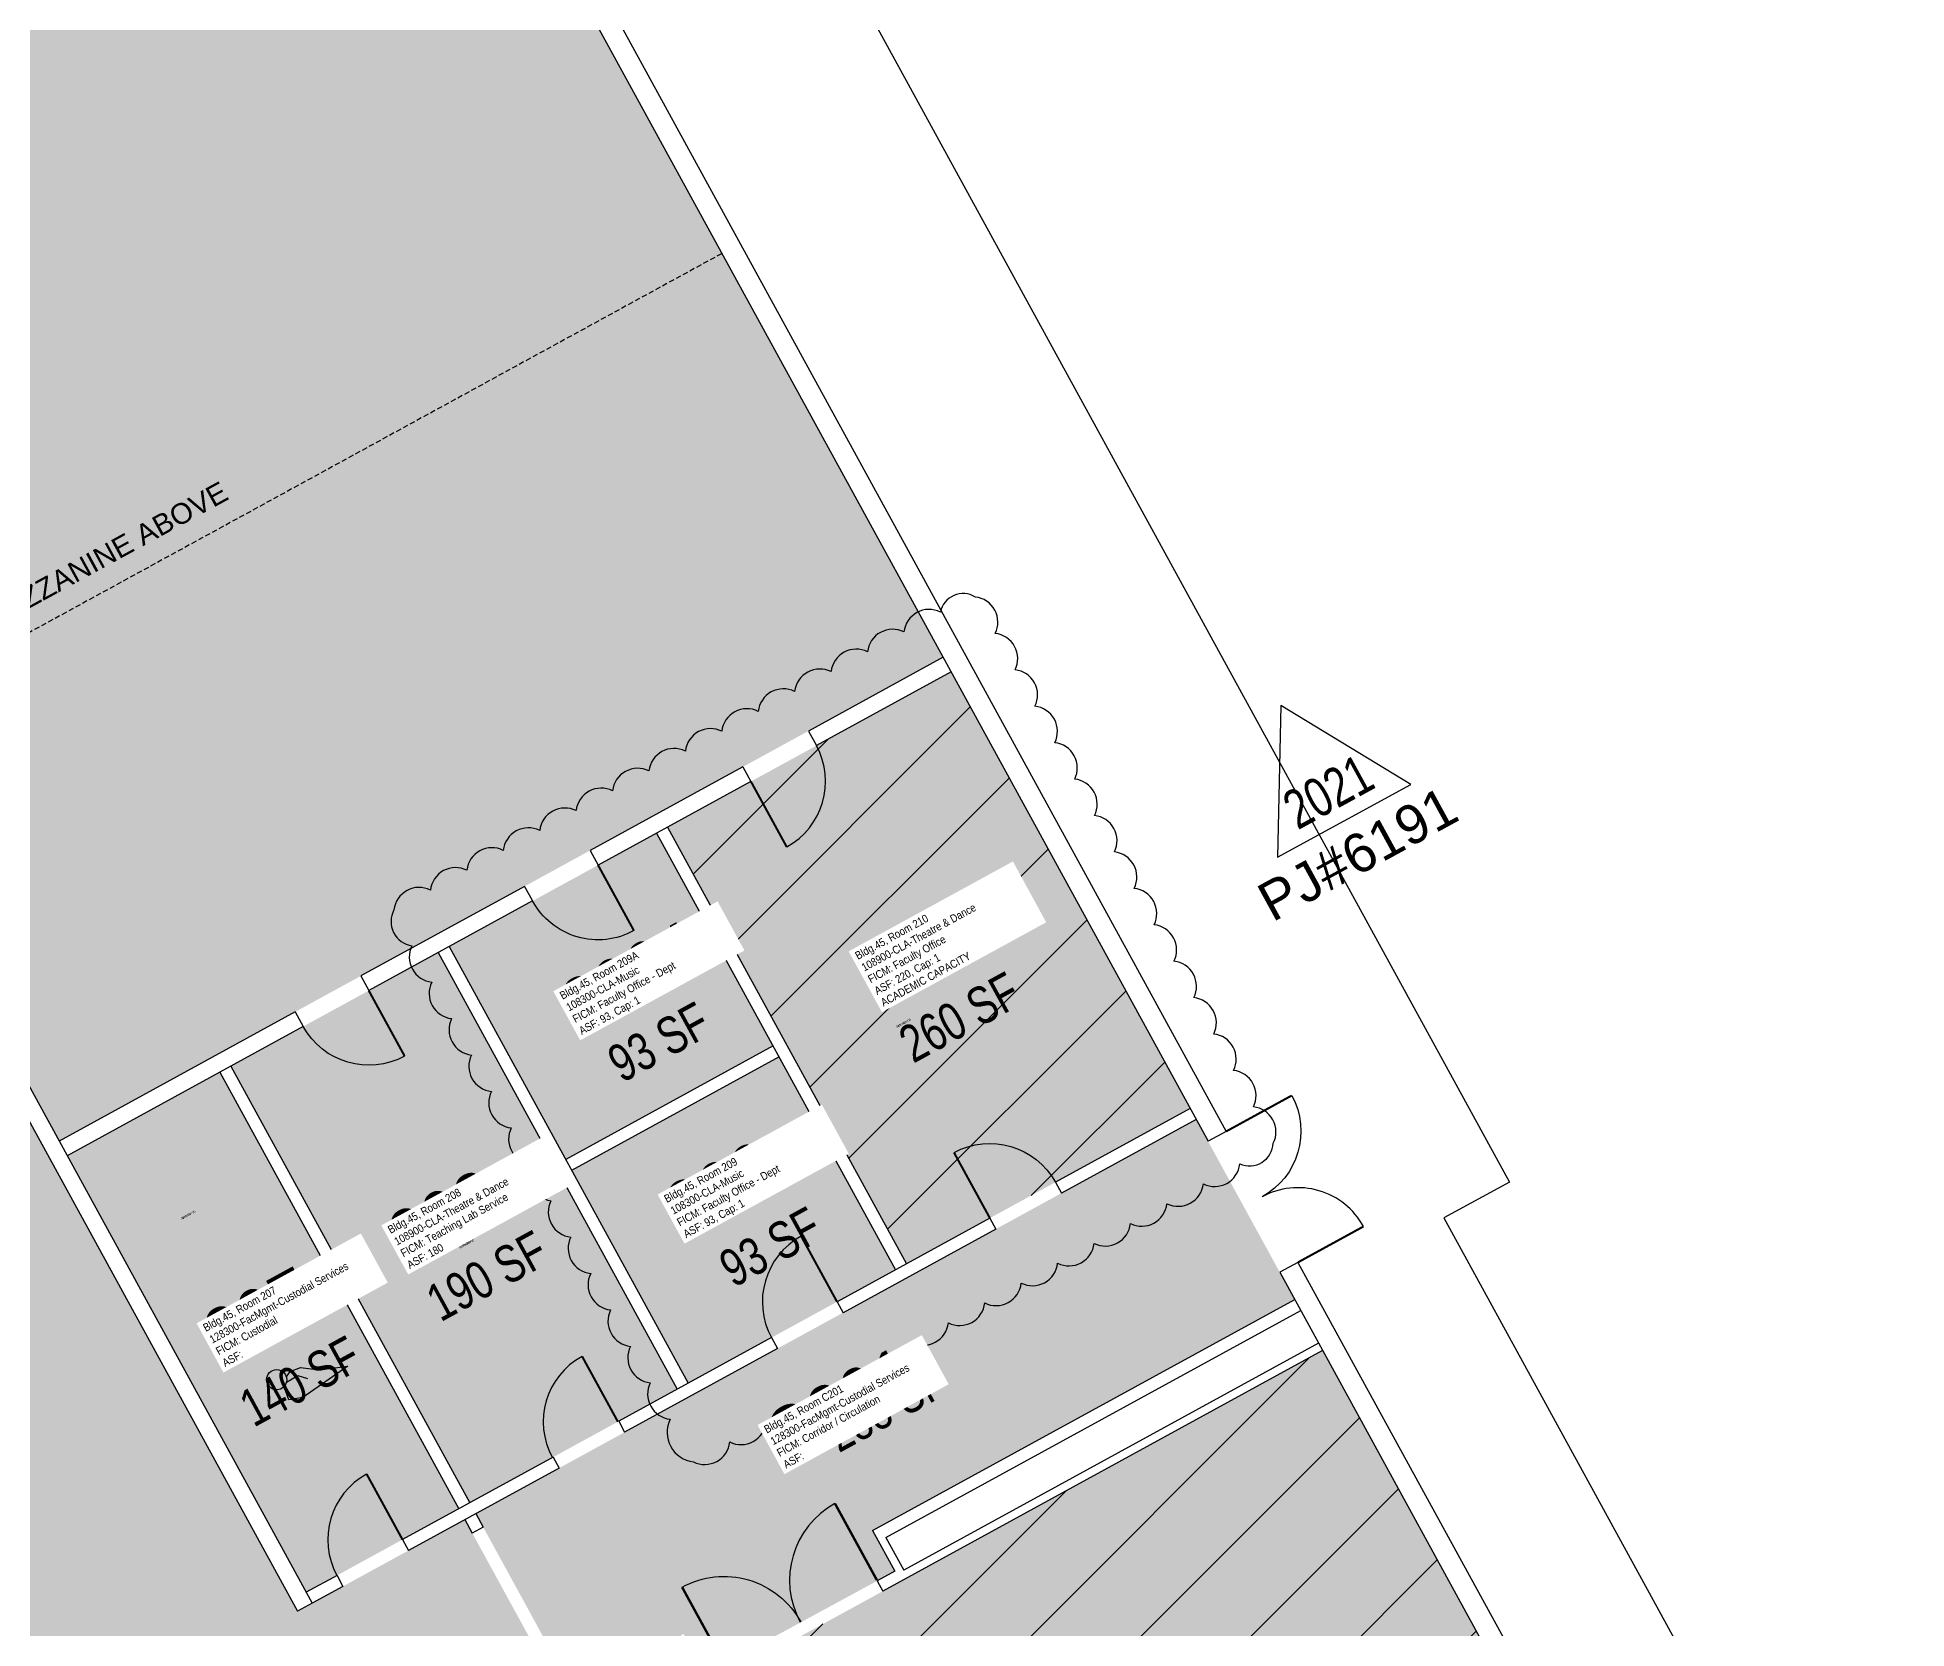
# Model space of a CAD drawing. Header units: inches. Extents: x 69222470 to 69224754, y 27667352 to 27670394.
# Drawn here: x 69223853 to 69224754, y 27668413 to 27669180 of the extents above; entities that cross this region are included whole.
import ezdxf
from ezdxf.enums import TextEntityAlignment as Align

# ---------------------------------------------------------------- set-up
doc = ezdxf.new("R2010")
doc.units = ezdxf.units.IN
doc.header["$LTSCALE"] = 10
doc.header["$MEASUREMENT"] = 0
doc.linetypes.add('DASHED2', pattern=[0.375, 0.25, -0.125])
doc.layers.get('0').update_dxf_attribs({"linetype": 'CONTINUOUS'})
for name, color, linetype in [('A-DOOR', 2, 'CONTINUOUS'), ('A-FLOR', 3, 'CONTINUOUS'), ('A-IDEN-ICON', 4, 'CONTINUOUS'), ('A-IDEN-RNUM', 7, 'CONTINUOUS'), ('A-IDEN-SNUM', 4, 'CONTINUOUS'), ('A-IDEN-TEXT', 4, 'CONTINUOUS'), ('A-IDEN-VNUM', 4, 'CONTINUOUS'), ('A-SITE', 3, 'CONTINUOUS'), ('A-WALL', 5, 'CONTINUOUS'), ('AREA-TEXT', 3, 'CONTINUOUS'), ('Rooms-Capacity', 4, 'CONTINUOUS'), ('Rooms-Category-Color', 7, 'CONTINUOUS'), ('Rooms-College-Color', 7, 'CONTINUOUS'), ('Rooms-Department-Color', 7, 'CONTINUOUS'), ('Rooms-Division-Color', 7, 'CONTINUOUS'), ('Rooms-Information', 7, 'CONTINUOUS')]:
    doc.layers.add(name, color=color, linetype=linetype)
doc.layers.add('A-REV', color=1, linetype='CONTINUOUS', true_color=0xff0000)
doc.styles.add('Arial', font='arial.ttf')
doc.styles.add('CP_AREA', font='arial.ttf', dxfattribs={"height": 15})
doc.styles.add('CP_ROOMSNUMBER', font='arial.ttf', dxfattribs={"height": 1})
doc.styles.add('CP_ROOMVNUMBER', font='arial.ttf', dxfattribs={"width": 0.85, "height": 0.075})
pattern_1 = [(45, (0, 0), (-26.516504294, 26.516504294), [])]

# ---------------------------------------------------------------- blocks, each defined once
blk = doc.blocks.new('DOOR')
at = {"layer": 'A-DOOR', "const_width": 0.0833}
blk.add_lwpolyline([(0, 0), (0, 3)], dxfattribs=at)
at = {"layer": 'A-DOOR'}
blk.add_arc((0, 0), 3, 90, 180, dxfattribs=at)
blk = doc.blocks.new('CPCUST')
at = {"color": 0, "linetype": 'ByBlock'}
for p, q in [((0.0171, -0.0639), (0.02, -0.0466)), ((0.0262, -0.0408), (0.0446, -0.0406)), ((0.0297, -0.0341), (0.0376, -0.0302)), ((0.0376, -0.0302), (0.0533, -0.0324)), ((0.0446, -0.0406), (0.0543, -0.0505)), ((0.0533, -0.0324), (0.0745, -0.0479)), ((0.0745, -0.0479), (0.1117, -0.0625)), ((0.0358, -0.0705), (0.0171, -0.0639)), ((0.1117, -0.0625), (0.0358, -0.0705))]:
    blk.add_line(p, q, dxfattribs=at)
at = {"color": 0, "linetype": 'ByBlock', "const_width": 0.0075}
blk.add_lwpolyline([(-0.0332, 0.0481, 1), (-0.0268, 0.0519, 1)], format="xyb", close=True, dxfattribs=at)
at = {"color": 0, "linetype": 'ByBlock', "const_width": 0.015}
blk.add_lwpolyline([(-0.03, 0.05), (0.01, -0.0193)], dxfattribs=at)
at = {"color": 0, "linetype": 'ByBlock'}
blk.add_circle((0.0158, -0.0313), 0.0141, dxfattribs=at)
blk = doc.blocks.new('ProjectRev')
at = {"transparency": 16777216}
blk.add_lwpolyline([(0, 0.122), (-0.1221, -0.0895), (0.1221, -0.0895)], close=True, dxfattribs=at)
at = {"transparency": 16777216, "insert": (-0.1798, -0.1151), "char_height": 0.0625, "width": 0.24749, "attachment_point": 1, "style": 'Arial'}
blk.add_mtext('PJ#', dxfattribs=at)
at = {"transparency": 16777216, "style": 'Arial', "width": 0.75}
blk.add_attdef('YEAR', text='', height=18.75, dxfattribs=at).set_placement((0, 0), align=Align.MIDDLE_CENTER)
at = {"transparency": 16777216, "style": 'Arial'}
blk.add_attdef('PROJECT', text='', height=18.75, dxfattribs=at).set_placement((-0.0276, -0.1151), align=Align.TOP_LEFT)

msp = doc.modelspace()

# ---------------------------------------------------------------- hatches: boundary and pattern name
at = {"layer": 'Rooms-Capacity'}
h = msp.add_hatch(dxfattribs=at)
h.set_pattern_fill('ANSI31', color=256, scale=300, style=0)
h.set_pattern_definition(pattern_1)
h.paths.add_polyline_path([(69224293.27, 27668873.9), (69224156.58, 27668799.07), (69224271.81, 27668588.55), (69224408.51, 27668663.38)])
h = msp.add_hatch(dxfattribs=at)
h.set_pattern_fill('ANSI31', color=256, scale=300, style=0)
h.set_pattern_definition(pattern_1)
h.paths.add_polyline_path([(69224425.07, 27667933.71), (69224702.1, 27668085.35), (69224719.65, 27668094.96), (69224585.69, 27668339.7), (69224472.37, 27668546.72), (69224268.87, 27668435.32), (69224177.78, 27668385.46)])
at = {"layer": 'Rooms-Category-Color', "true_color": 0xadadad}
for points in [[(69223927.91, 27669989.48), (69223922.64, 27669986.6), (69223908.24, 27670012.91), (69223862.14, 27670097.12), (69223814.78, 27670071.2), (69223777.93, 27670051.03), (69223824.03, 27669966.82), (69223815.26, 27669962.02), (69223710, 27669904.4), (69223617.9, 27669853.99), (69223291.59, 27669675.37), (69223186.18, 27669617.67), (69222773.03, 27669391.52), (69222797.06, 27669347.62), (69222819.12, 27669307.31), (69223232.27, 27669533.46), (69223237.07, 27669524.69), (69223355.2, 27669308.9), (69223239.35, 27669245.63), (69223262.39, 27669203.52), (69223378.24, 27669266.8), (69223526.55, 27668995.85), (69223497.57, 27668979.99), (69223583.52, 27668822.97), (69223612.5, 27668838.84), (69223677.84, 27668719.47), (69223562.05, 27668656.09), (69223588.96, 27668606.93), (69223326.36, 27668463.19), (69223350.38, 27668419.29), (69223317.38, 27668401.23), (69223339.45, 27668360.91), (69223708.74, 27668563.05), (69223735.59, 27668514), (69223777.69, 27668537.05), (69223843.03, 27668417.68), (69223821.98, 27668406.16), (69224099.51, 27667899.15), (69224120.56, 27667910.67), (69224181.06, 27667800.15), (69224286.47, 27667857.85), (69224025.75, 27668334.16), (69224106.44, 27668378.33), (69224058.91, 27668465.17), (69223978.21, 27668421), (69223337.68, 27669591.16), (69223954.33, 27669928.7), (69223940.89, 27669953.27), (69223946.15, 27669956.15), (69223959.6, 27669931.59), (69224091.17, 27670003.61), (69224045.08, 27670087.82), (69223913.5, 27670015.8)], [(69223940.79, 27668680.96), (69223867.15, 27668640.64), (69223982.38, 27668430.12), (69224056.03, 27668470.43)], [(69224064.17, 27668468.05), (69224111.71, 27668381.21), (69224164.34, 27668410.02), (69224174.9, 27668390.73), (69224266.16, 27668440.27), (69224255.43, 27668459.88), (69224458.93, 27668571.27), (69224411.39, 27668658.11)]]:
    msp.add_hatch(color=253, dxfattribs=at).paths.add_polyline_path(points)
at = {"layer": 'Rooms-Category-Color', "true_color": 0xe3f498}
for points in [[(69224289.41, 27668880.95), (69224182.82, 27669075.69), (69223944.66, 27669510.77), (69223938.9, 27669521.3), (69224241.66, 27669687.03), (69224248.71, 27669690.89), (69224178.13, 27669819.84), (69224171.08, 27669815.97), (69223867.61, 27669649.86), (69223774.96, 27669819.12), (69223769.7, 27669816.24), (69223470.59, 27669652.51), (69223639.12, 27669344.62), (69223518.07, 27669278.36), (69223520.95, 27669273.09), (69223863.28, 27668647.7), (69224008.71, 27668727.3), (69224087.66, 27668770.52), (69224147.45, 27668803.25)], [(69224046.05, 27668738.58), (69223946.05, 27668683.84), (69224061.29, 27668473.31), (69224161.29, 27668528.05)], [(69224425.07, 27667933.71), (69224702.1, 27668085.35), (69224719.65, 27668094.96), (69224585.69, 27668339.7), (69224472.37, 27668546.72), (69224268.87, 27668435.32), (69224177.78, 27668385.46)]]:
    msp.add_hatch(color=61, dxfattribs=at).paths.add_polyline_path(points)
at = {"layer": 'Rooms-Category-Color', "true_color": 0xfa9ba3}
for points in [[(69224293.27, 27668873.9), (69224156.58, 27668799.07), (69224271.81, 27668588.55), (69224408.51, 27668663.38)], [(69224051.31, 27668741.46), (69224107.49, 27668638.83), (69224207.49, 27668693.56), (69224151.31, 27668796.19)], [(69224210.37, 27668688.3), (69224110.37, 27668633.56), (69224166.55, 27668530.93), (69224266.55, 27668585.67)]]:
    msp.add_hatch(color=241, dxfattribs=at).paths.add_polyline_path(points)
at = {"layer": 'Rooms-College-Color', "true_color": 0xadadad}
for points in [[(69223927.91, 27669989.48), (69223922.64, 27669986.6), (69223908.24, 27670012.91), (69223862.14, 27670097.12), (69223814.78, 27670071.2), (69223777.93, 27670051.03), (69223824.03, 27669966.82), (69223815.26, 27669962.02), (69223710, 27669904.4), (69223617.9, 27669853.99), (69223291.59, 27669675.37), (69223186.18, 27669617.67), (69222773.03, 27669391.52), (69222797.06, 27669347.62), (69222819.12, 27669307.31), (69223232.27, 27669533.46), (69223237.07, 27669524.69), (69223355.2, 27669308.9), (69223239.35, 27669245.63), (69223262.39, 27669203.52), (69223378.24, 27669266.8), (69223526.55, 27668995.85), (69223497.57, 27668979.99), (69223583.52, 27668822.97), (69223612.5, 27668838.84), (69223677.84, 27668719.47), (69223562.05, 27668656.09), (69223588.96, 27668606.93), (69223326.36, 27668463.19), (69223350.38, 27668419.29), (69223317.38, 27668401.23), (69223339.45, 27668360.91), (69223708.74, 27668563.05), (69223735.59, 27668514), (69223777.69, 27668537.05), (69223843.03, 27668417.68), (69223821.98, 27668406.16), (69224099.51, 27667899.15), (69224120.56, 27667910.67), (69224181.06, 27667800.15), (69224286.47, 27667857.85), (69224025.75, 27668334.16), (69224106.44, 27668378.33), (69224058.91, 27668465.17), (69223978.21, 27668421), (69223337.68, 27669591.16), (69223954.33, 27669928.7), (69223940.89, 27669953.27), (69223946.15, 27669956.15), (69223959.6, 27669931.59), (69224091.17, 27670003.61), (69224045.08, 27670087.82), (69223913.5, 27670015.8)], [(69223940.79, 27668680.96), (69223867.15, 27668640.64), (69223982.38, 27668430.12), (69224056.03, 27668470.43)], [(69224064.17, 27668468.05), (69224111.71, 27668381.21), (69224164.34, 27668410.02), (69224174.9, 27668390.73), (69224266.16, 27668440.27), (69224255.43, 27668459.88), (69224458.93, 27668571.27), (69224411.39, 27668658.11)]]:
    msp.add_hatch(color=253, dxfattribs=at).paths.add_polyline_path(points)
at = {"layer": 'Rooms-College-Color', "true_color": 0xb2d6e9}
for points in [[(69224289.41, 27668880.95), (69224182.82, 27669075.69), (69223944.66, 27669510.77), (69223938.9, 27669521.3), (69224241.66, 27669687.03), (69224248.71, 27669690.89), (69224178.13, 27669819.84), (69224171.08, 27669815.97), (69223867.61, 27669649.86), (69223774.96, 27669819.12), (69223769.7, 27669816.24), (69223470.59, 27669652.51), (69223639.12, 27669344.62), (69223518.07, 27669278.36), (69223520.95, 27669273.09), (69223863.28, 27668647.7), (69224008.71, 27668727.3), (69224087.66, 27668770.52), (69224147.45, 27668803.25)], [(69224293.27, 27668873.9), (69224156.58, 27668799.07), (69224271.81, 27668588.55), (69224408.51, 27668663.38)], [(69224051.31, 27668741.46), (69224107.49, 27668638.83), (69224207.49, 27668693.56), (69224151.31, 27668796.19)], [(69224046.05, 27668738.58), (69223946.05, 27668683.84), (69224061.29, 27668473.31), (69224161.29, 27668528.05)], [(69224210.37, 27668688.3), (69224110.37, 27668633.56), (69224166.55, 27668530.93), (69224266.55, 27668585.67)], [(69224425.07, 27667933.71), (69224702.1, 27668085.35), (69224719.65, 27668094.96), (69224585.69, 27668339.7), (69224472.37, 27668546.72), (69224268.87, 27668435.32), (69224177.78, 27668385.46)]]:
    msp.add_hatch(color=254, dxfattribs=at).paths.add_polyline_path(points)
at = {"layer": 'Rooms-Department-Color', "true_color": 0xacacac}
for points in [[(69223927.91, 27669989.48), (69223922.64, 27669986.6), (69223908.24, 27670012.91), (69223862.14, 27670097.12), (69223814.78, 27670071.2), (69223777.93, 27670051.03), (69223824.03, 27669966.82), (69223815.26, 27669962.02), (69223710, 27669904.4), (69223617.9, 27669853.99), (69223291.59, 27669675.37), (69223186.18, 27669617.67), (69222773.03, 27669391.52), (69222797.06, 27669347.62), (69222819.12, 27669307.31), (69223232.27, 27669533.46), (69223237.07, 27669524.69), (69223355.2, 27669308.9), (69223239.35, 27669245.63), (69223262.39, 27669203.52), (69223378.24, 27669266.8), (69223526.55, 27668995.85), (69223497.57, 27668979.99), (69223583.52, 27668822.97), (69223612.5, 27668838.84), (69223677.84, 27668719.47), (69223562.05, 27668656.09), (69223588.96, 27668606.93), (69223326.36, 27668463.19), (69223350.38, 27668419.29), (69223317.38, 27668401.23), (69223339.45, 27668360.91), (69223708.74, 27668563.05), (69223735.59, 27668514), (69223777.69, 27668537.05), (69223843.03, 27668417.68), (69223821.98, 27668406.16), (69224099.51, 27667899.15), (69224120.56, 27667910.67), (69224181.06, 27667800.15), (69224286.47, 27667857.85), (69224025.75, 27668334.16), (69224106.44, 27668378.33), (69224058.91, 27668465.17), (69223978.21, 27668421), (69223337.68, 27669591.16), (69223954.33, 27669928.7), (69223940.89, 27669953.27), (69223946.15, 27669956.15), (69223959.6, 27669931.59), (69224091.17, 27670003.61), (69224045.08, 27670087.82), (69223913.5, 27670015.8)], [(69223940.79, 27668680.96), (69223867.15, 27668640.64), (69223982.38, 27668430.12), (69224056.03, 27668470.43)], [(69224064.17, 27668468.05), (69224111.71, 27668381.21), (69224164.34, 27668410.02), (69224174.9, 27668390.73), (69224266.16, 27668440.27), (69224255.43, 27668459.88), (69224458.93, 27668571.27), (69224411.39, 27668658.11)]]:
    msp.add_hatch(color=253, dxfattribs=at).paths.add_polyline_path(points)
at = {"layer": 'Rooms-Department-Color', "true_color": 0xb2d6e9}
for points in [[(69224289.41, 27668880.95), (69224182.82, 27669075.69), (69223944.66, 27669510.77), (69223938.9, 27669521.3), (69224241.66, 27669687.03), (69224248.71, 27669690.89), (69224178.13, 27669819.84), (69224171.08, 27669815.97), (69223867.61, 27669649.86), (69223774.96, 27669819.12), (69223769.7, 27669816.24), (69223470.59, 27669652.51), (69223639.12, 27669344.62), (69223518.07, 27669278.36), (69223520.95, 27669273.09), (69223863.28, 27668647.7), (69224008.71, 27668727.3), (69224087.66, 27668770.52), (69224147.45, 27668803.25)], [(69224293.27, 27668873.9), (69224156.58, 27668799.07), (69224271.81, 27668588.55), (69224408.51, 27668663.38)], [(69224051.31, 27668741.46), (69224107.49, 27668638.83), (69224207.49, 27668693.56), (69224151.31, 27668796.19)], [(69224046.05, 27668738.58), (69223946.05, 27668683.84), (69224061.29, 27668473.31), (69224161.29, 27668528.05)], [(69224210.37, 27668688.3), (69224110.37, 27668633.56), (69224166.55, 27668530.93), (69224266.55, 27668585.67)], [(69224425.07, 27667933.71), (69224702.1, 27668085.35), (69224719.65, 27668094.96), (69224585.69, 27668339.7), (69224472.37, 27668546.72), (69224268.87, 27668435.32), (69224177.78, 27668385.46)]]:
    msp.add_hatch(color=254, dxfattribs=at).paths.add_polyline_path(points)
at = {"layer": 'Rooms-Division-Color', "true_color": 0xadadad}
for points in [[(69223927.91, 27669989.48), (69223922.64, 27669986.6), (69223908.24, 27670012.91), (69223862.14, 27670097.12), (69223814.78, 27670071.2), (69223777.93, 27670051.03), (69223824.03, 27669966.82), (69223815.26, 27669962.02), (69223710, 27669904.4), (69223617.9, 27669853.99), (69223291.59, 27669675.37), (69223186.18, 27669617.67), (69222773.03, 27669391.52), (69222797.06, 27669347.62), (69222819.12, 27669307.31), (69223232.27, 27669533.46), (69223237.07, 27669524.69), (69223355.2, 27669308.9), (69223239.35, 27669245.63), (69223262.39, 27669203.52), (69223378.24, 27669266.8), (69223526.55, 27668995.85), (69223497.57, 27668979.99), (69223583.52, 27668822.97), (69223612.5, 27668838.84), (69223677.84, 27668719.47), (69223562.05, 27668656.09), (69223588.96, 27668606.93), (69223326.36, 27668463.19), (69223350.38, 27668419.29), (69223317.38, 27668401.23), (69223339.45, 27668360.91), (69223708.74, 27668563.05), (69223735.59, 27668514), (69223777.69, 27668537.05), (69223843.03, 27668417.68), (69223821.98, 27668406.16), (69224099.51, 27667899.15), (69224120.56, 27667910.67), (69224181.06, 27667800.15), (69224286.47, 27667857.85), (69224025.75, 27668334.16), (69224106.44, 27668378.33), (69224058.91, 27668465.17), (69223978.21, 27668421), (69223337.68, 27669591.16), (69223954.33, 27669928.7), (69223940.89, 27669953.27), (69223946.15, 27669956.15), (69223959.6, 27669931.59), (69224091.17, 27670003.61), (69224045.08, 27670087.82), (69223913.5, 27670015.8)], [(69223940.79, 27668680.96), (69223867.15, 27668640.64), (69223982.38, 27668430.12), (69224056.03, 27668470.43)], [(69224064.17, 27668468.05), (69224111.71, 27668381.21), (69224164.34, 27668410.02), (69224174.9, 27668390.73), (69224266.16, 27668440.27), (69224255.43, 27668459.88), (69224458.93, 27668571.27), (69224411.39, 27668658.11)]]:
    msp.add_hatch(color=253, dxfattribs=at).paths.add_polyline_path(points)
at = {"layer": 'Rooms-Division-Color', "true_color": 0xb2d6e9}
for points in [[(69224289.41, 27668880.95), (69224182.82, 27669075.69), (69223944.66, 27669510.77), (69223938.9, 27669521.3), (69224241.66, 27669687.03), (69224248.71, 27669690.89), (69224178.13, 27669819.84), (69224171.08, 27669815.97), (69223867.61, 27669649.86), (69223774.96, 27669819.12), (69223769.7, 27669816.24), (69223470.59, 27669652.51), (69223639.12, 27669344.62), (69223518.07, 27669278.36), (69223520.95, 27669273.09), (69223863.28, 27668647.7), (69224008.71, 27668727.3), (69224087.66, 27668770.52), (69224147.45, 27668803.25)], [(69224293.27, 27668873.9), (69224156.58, 27668799.07), (69224271.81, 27668588.55), (69224408.51, 27668663.38)], [(69224051.31, 27668741.46), (69224107.49, 27668638.83), (69224207.49, 27668693.56), (69224151.31, 27668796.19)], [(69224046.05, 27668738.58), (69223946.05, 27668683.84), (69224061.29, 27668473.31), (69224161.29, 27668528.05)], [(69224210.37, 27668688.3), (69224110.37, 27668633.56), (69224166.55, 27668530.93), (69224266.55, 27668585.67)], [(69224425.07, 27667933.71), (69224702.1, 27668085.35), (69224719.65, 27668094.96), (69224585.69, 27668339.7), (69224472.37, 27668546.72), (69224268.87, 27668435.32), (69224177.78, 27668385.46)]]:
    msp.add_hatch(color=254, dxfattribs=at).paths.add_polyline_path(points)

# ---------------------------------------------------------------- linework, layer by layer
at = {"layer": 'A-DOOR', "const_width": 1}
msp.add_lwpolyline([(69224028.83, 27668455.55), (69224011.55, 27668487.13)], dxfattribs=at)
at = {"layer": 'A-DOOR'}
msp.add_arc((69224028.83, 27668455.55), 36, 118.69561, 208.69561, dxfattribs=at)
at = {"layer": 'A-FLOR', "linetype": 'DASHED2'}
msp.add_line((69224182.62, 27669075.58), (69223819.85, 27668877), dxfattribs=at)
at = {"layer": 'A-REV'}
msp.add_lwpolyline([(69224169.06, 27668493.04, 0.520567), (69224186.62, 27668502.61, 0.520567), (69224204.18, 27668512.19, 0.520567), (69224221.74, 27668521.76, 0.520567), (69224239.3, 27668531.34, 0.520567), (69224256.86, 27668540.91, 0.520567), (69224274.41, 27668550.49, 0.520567), (69224291.97, 27668560.06, 0.520567), (69224309.53, 27668569.64, 0.520567), (69224327.09, 27668579.21, 0.520567), (69224344.65, 27668588.79, 0.520567), (69224362.21, 27668598.36, 0.520567), (69224379.77, 27668607.94, 0.520567), (69224397.33, 27668617.51, 0.520567), (69224414.89, 27668627.08, 0.520567), (69224432.45, 27668636.66, 0.520567), (69224448.61, 27668646.65, 0.520567), (69224439.03, 27668664.21, 0.520567), (69224429.46, 27668681.76, 0.520567), (69224419.88, 27668699.32, 0.520567), (69224410.31, 27668716.88, 0.520567), (69224400.73, 27668734.44, 0.520567), (69224391.16, 27668752, 0.520567), (69224381.58, 27668769.56, 0.520567), (69224372.01, 27668787.12, 0.520567), (69224362.43, 27668804.68, 0.520567), (69224352.86, 27668822.24, 0.520567), (69224343.28, 27668839.8, 0.520567), (69224333.71, 27668857.36, 0.520567), (69224324.13, 27668874.91, 0.520567), (69224314.56, 27668892.47, 0.520567), (69224304.98, 27668910.03, 0.520567), (69224288.11, 27668902.78, 0.520567), (69224270.55, 27668893.2, 0.520567), (69224252.99, 27668883.63, 0.520567), (69224235.43, 27668874.05, 0.520567), (69224217.87, 27668864.48, 0.520567), (69224200.31, 27668854.9, 0.520567), (69224182.75, 27668845.33, 0.520567), (69224165.19, 27668835.75, 0.520567), (69224147.63, 27668826.18, 0.520567), (69224130.07, 27668816.6, 0.520567), (69224112.52, 27668807.03, 0.520567), (69224094.96, 27668797.45, 0.520567), (69224077.4, 27668787.88, 0.520567), (69224059.84, 27668778.3, 0.520567), (69224042.28, 27668768.73, 0.520567), (69224024.72, 27668759.16, 0.520567), (69224033.37, 27668741.87, 0.520567), (69224042.95, 27668724.31, 0.520567), (69224052.52, 27668706.75, 0.520567), (69224062.1, 27668689.19, 0.520567), (69224071.67, 27668671.63, 0.520567), (69224081.25, 27668654.07, 0.520567), (69224090.82, 27668636.51, 0.520567), (69224100.4, 27668618.95, 0.520567), (69224109.97, 27668601.39, 0.520567), (69224119.55, 27668583.84, 0.520567), (69224129.12, 27668566.28, 0.520567), (69224138.7, 27668548.72, 0.520567), (69224148.27, 27668531.16, 0.520567), (69224157.85, 27668513.6, 0.520567)], format="xyb", close=True, dxfattribs=at)
at = {"layer": 'A-SITE'}
msp.add_lwpolyline([(69224100.02, 27669472.7), (69224562.44, 27668627.93), (69224530.86, 27668610.65), (69224753.9, 27668203.18)], dxfattribs=at)
at = {"layer": 'A-WALL'}
for p, q in [((69223996.52, 27669416.04), (69224417.15, 27668647.59)), ((69224005.29, 27669420.84), (69224425.93, 27668652.39)), ((69223531.19, 27669237.65), (69223978.21, 27668421)), ((69223538.24, 27669241.52), (69223985.26, 27668424.86)), ((69224289.41, 27668880.95), (69224224.5, 27668845.42)), ((69224293.27, 27668873.9), (69224228.36, 27668838.37)), ((69224224.5, 27668845.42), (69224228.36, 27668838.37)), ((69224192.92, 27668828.13), (69224119.24, 27668787.8)), ((69224196.78, 27668821.08), (69224123.1, 27668780.75)), ((69224192.92, 27668828.13), (69224196.78, 27668821.08)), ((69224151.31, 27668796.19), (69224266.55, 27668585.67)), ((69224156.58, 27668799.07), (69224271.81, 27668588.55)), ((69224119.24, 27668787.8), (69224123.1, 27668780.75)), ((69224087.66, 27668770.52), (69224008.71, 27668727.3)), ((69224087.66, 27668770.52), (69224091.52, 27668763.46)), ((69224091.52, 27668763.46), (69224012.57, 27668720.25)), ((69224051.31, 27668741.46), (69224166.55, 27668530.93)), ((69224046.05, 27668738.58), (69224161.29, 27668528.05)), ((69224008.71, 27668727.3), (69224012.57, 27668720.25)), ((69223977.13, 27668710.02), (69223863.28, 27668647.7)), ((69223977.13, 27668710.02), (69223980.99, 27668702.96)), ((69223980.99, 27668702.96), (69223867.15, 27668640.64)), ((69223940.79, 27668680.96), (69224056.03, 27668470.43)), ((69223946.05, 27668683.84), (69224061.29, 27668473.31)), ((69224408.51, 27668663.38), (69224343.56, 27668627.83)), ((69224411.39, 27668658.11), (69224346.45, 27668622.56)), ((69224425.93, 27668652.39), (69224417.15, 27668647.59)), ((69224343.56, 27668627.83), (69224346.45, 27668622.56)), ((69224311.99, 27668610.54), (69224238.3, 27668570.21)), ((69224314.87, 27668605.28), (69224241.18, 27668564.94)), ((69224311.99, 27668610.54), (69224314.87, 27668605.28)), ((69224460.5, 27668589.23), (69224451.73, 27668584.43)), ((69224460.5, 27668589.23), (69224733.23, 27668090.99)), ((69224451.73, 27668584.43), (69224719.65, 27668094.96)), ((69224238.3, 27668570.21), (69224241.18, 27668564.94)), ((69224255.43, 27668459.88), (69224458.93, 27668571.27)), ((69224261.81, 27668456.53), (69224461.81, 27668566.01)), ((69224206.72, 27668552.92), (69224133.04, 27668512.59)), ((69224206.72, 27668552.92), (69224209.61, 27668547.66)), ((69224470.45, 27668550.22), (69224270.45, 27668440.74)), ((69224209.61, 27668547.66), (69224135.92, 27668507.33)), ((69224472.37, 27668546.72), (69224260.42, 27668430.7)), ((69224133.04, 27668512.59), (69224135.92, 27668507.33)), ((69224101.46, 27668495.3), (69224028.83, 27668455.55)), ((69224104.34, 27668490.04), (69224031.72, 27668450.28)), ((69224101.46, 27668495.3), (69224104.34, 27668490.04)), ((69224058.91, 27668465.17), (69224062.45, 27668458.7)), ((69224067.71, 27668461.58), (69224062.45, 27668458.7)), ((69224064.17, 27668468.05), (69224067.71, 27668461.58)), ((69224028.83, 27668455.55), (69224031.72, 27668450.28)), ((69224255.43, 27668459.88), (69224266.16, 27668440.27)), ((69224261.81, 27668456.53), (69224270.45, 27668440.74)), ((69223997.26, 27668438.26), (69223982.38, 27668430.12)), ((69223997.26, 27668438.26), (69224000.14, 27668433)), ((69224266.16, 27668440.27), (69224257.71, 27668435.64)), ((69224257.71, 27668435.64), (69224260.42, 27668430.7)), ((69223985.26, 27668424.86), (69223978.21, 27668421)), ((69224000.14, 27668433), (69223985.26, 27668424.86))]:
    msp.add_line(p, q, dxfattribs=at)
for points in [[(69224207.49, 27668693.56), (69224107.49, 27668638.83)], [(69224210.37, 27668688.3), (69224110.37, 27668633.56)]]:
    msp.add_lwpolyline(points, dxfattribs=at)

# ---------------------------------------------------------------- block references
at = {"layer": 'A-DOOR'}
for p, xscale, yscale, zscale, rotation in [((69224196.78, 27668821.08), 12, 12, 12, 208.695612050116), ((69224123.1, 27668780.75), -12, 12, 12, 208.695611803322), ((69224012.57, 27668720.25), -12, 12, 12, 208.6956119100437), ((69224425.93, 27668652.39), -12, 12, 12, 298.6956119967552), ((69224311.99, 27668610.54), -12, 12, 12, 28.69561231025024), ((69224460.5, 27668589.23), 12, 12, 12, 298.6956121568377), ((69224238.3, 27668570.21), 12, 12, 12, 28.69561205011604), ((69224132.7, 27668512.3), 12, 12, 12, 28.69561205011604), ((69224257.54, 27668435.96), 14.04301705956459, 14.04301705956459, 14.04301705956459, 28.69561205011603), ((69224183.85, 27668395.63), -14.04301705956459, 14.04301705700027, 14.04301705787907, 28.69561193042191)]:
    msp.add_blockref('DOOR', p, dxfattribs=dict(at, xscale=xscale, yscale=yscale, zscale=zscale, rotation=rotation))
at = {"layer": 'A-IDEN-ICON', "xscale": 345.5999999977648, "yscale": 345.5999999977648, "zscale": 345.5999999977648, "rotation": 28.69561205011604}
msp.add_blockref('CPCUST', (69223958.19, 27668539.51), dxfattribs=at)
at = {"layer": 'A-REV'}
ref = msp.add_blockref('ProjectRev', (69224469.87, 27668825.66, 370), dxfattribs=dict(at, xscale=300, yscale=300, zscale=300, rotation=28.7))
ref.add_attrib('YEAR', '2021', dxfattribs={"layer": '0', "transparency": 16777216, "height": 18.75, "rotation": 28.7, "style": 'Arial', "width": 0.75}).set_placement((69224475.04, 27668816.21, 370), align=Align.MIDDLE_CENTER)
ref.add_attrib('PROJECT', '6191', dxfattribs={"layer": '0', "transparency": 16777216, "height": 18.75, "rotation": 28.7, "style": 'Arial'}).set_placement((69224479.19, 27668791.4, 370), align=Align.TOP_LEFT)

# ---------------------------------------------------------------- texts
at = {"layer": 'A-IDEN-RNUM', "style": 'CP_ROOMSNUMBER'}
for s, p in [('0209-A0', (69224139.82, 27668712.07)), ('0210-00', (69224267.19, 27668702.27)), ('0209-00', (69224190.12, 27668614.06)), ('0207-00', (69223922.3, 27668609.74)), ('0208-00', (69224056.56, 27668595.87)), ('C201-00', (69224233.54, 27668515.36))]:
    msp.add_text(s, height=1, rotation=28.69561, dxfattribs=at).set_placement(p)
at = {"layer": 'A-IDEN-SNUM', "style": 'CP_ROOMSNUMBER'}
for s, p in [('04500209A0', (69224139.82, 27668712.07)), ('0450021000', (69224267.19, 27668702.27)), ('0450020700', (69223922.3, 27668609.74)), ('0450020900', (69224190.12, 27668614.06)), ('0450020800', (69224056.56, 27668595.87)), ('0450C20100', (69224233.54, 27668515.36))]:
    msp.add_text(s, height=1, rotation=28.69561, dxfattribs=at).set_placement(p)
at = {"layer": 'A-IDEN-TEXT', "style": 'CP_ROOMSNUMBER'}
msp.add_text('MEZZANINE ABOVE', height=9.96, rotation=28.69561, dxfattribs=at).set_placement((69223829.76, 27668894))
at = {"layer": 'A-IDEN-VNUM', "style": 'CP_ROOMVNUMBER', "width": 0.85}
for s, p in [('210', (69224260.75, 27668712.43)), ('209A', (69224115.82, 27668697.86)), ('209', (69224166.12, 27668599.85)), ('208', (69224032.38, 27668585.95)), ('207', (69223943.33, 27668538.68)), ('C201', (69224213.75, 27668489.68))]:
    msp.add_text(s, height=27, rotation=28.69561, dxfattribs=at).set_placement(p)
at = {"layer": 'AREA-TEXT', "style": 'CP_AREA', "width": 0.75}
for s, p in [('260 SF', (69224297.37, 27668707.44)), ('93 SF', (69224152.36, 27668695.48)), ('93 SF', (69224206.13, 27668596.72)), ('190 SF', (69224069.51, 27668582.72)), ('140 SF', (69223979.44, 27668531.94)), ('288 SF', (69224261.55, 27668519.66))]:
    msp.add_text(s, height=18, rotation=28.69561, dxfattribs=at).set_placement(p, align=Align.MIDDLE_CENTER)

# ---------------------------------------------------------------- next in the draw order: texts
at = {"layer": 'Rooms-Information', "width": 86.4, "attachment_point": 7, "rotation": 28.69561, "style": 'CP_ROOMVNUMBER', "bg_fill": 3, "box_fill_scale": 1.5, "bg_fill_color": 256, "bg_fill_true_color": 13158600, "bg_fill_transparency": 0}
for s, insert, char_height in [('Bldg.45, Room 210^M^J108900-CLA-Theatre & Dance^M^JFICM: Faculty Office^M^JASF: 220, Cap: 1^M^JACADEMIC CAPACITY', (69224260.75, 27668712.43), 3.85714), ('Bldg.45, Room 209A^M^J108300-CLA-Music^M^JFICM: Faculty Office - Dept^M^JASF: 93, Cap: 1', (69224115.82, 27668697.86), 3.8571), ('Bldg.45, Room 209^M^J108300-CLA-Music^M^JFICM: Faculty Office - Dept^M^JASF: 93, Cap: 1', (69224166.12, 27668599.85), 3.8571), ('Bldg.45, Room 207^M^J128300-FacMgmt-Custodial Services^M^JFICM: Custodial^M^JASF: ', (69223943.33, 27668538.68), 3.8571), ('Bldg.45, Room C201^M^J128300-FacMgmt-Custodial Services^M^JFICM: Corridor / Circulation^M^JASF: ', (69224213.75, 27668489.68), 3.8571)]:
    msp.add_mtext(s, dxfattribs=dict(at, insert=insert, char_height=char_height))

# ---------------------------------------------------------------- next in the draw order: texts
at = {"layer": 'Rooms-Information', "insert": (69224032.38, 27668585.95), "char_height": 3.8571, "width": 86.4, "attachment_point": 7, "rotation": 28.69561, "style": 'CP_ROOMVNUMBER', "bg_fill": 3, "box_fill_scale": 1.5, "bg_fill_color": 256, "bg_fill_true_color": 13158600, "bg_fill_transparency": 0}
msp.add_mtext('Bldg.45, Room 208^M^J108900-CLA-Theatre & Dance^M^JFICM: Teaching Lab Service^M^JASF: 180', dxfattribs=at)

doc.saveas('drawing.dxf')
